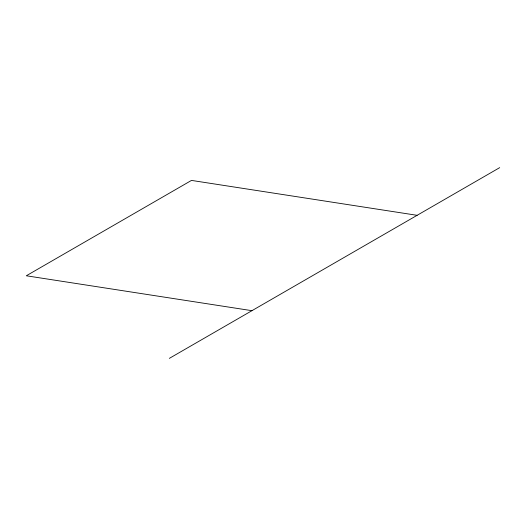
<?xml version="1.0" encoding="UTF-8"?>
<svg xmlns="http://www.w3.org/2000/svg" width="526" height="526" viewBox="0 0 526 526"><rect width="100%" height="100%" fill="white"/><g stroke="black" fill="none" stroke-linecap="round" stroke-linejoin="round"><path stroke-width="0.79" d="M169.346 358.364L499.7 167.636M417.111 215.318L191.477 180.411L26.3 275.775L251.934 310.682"/></g></svg>
